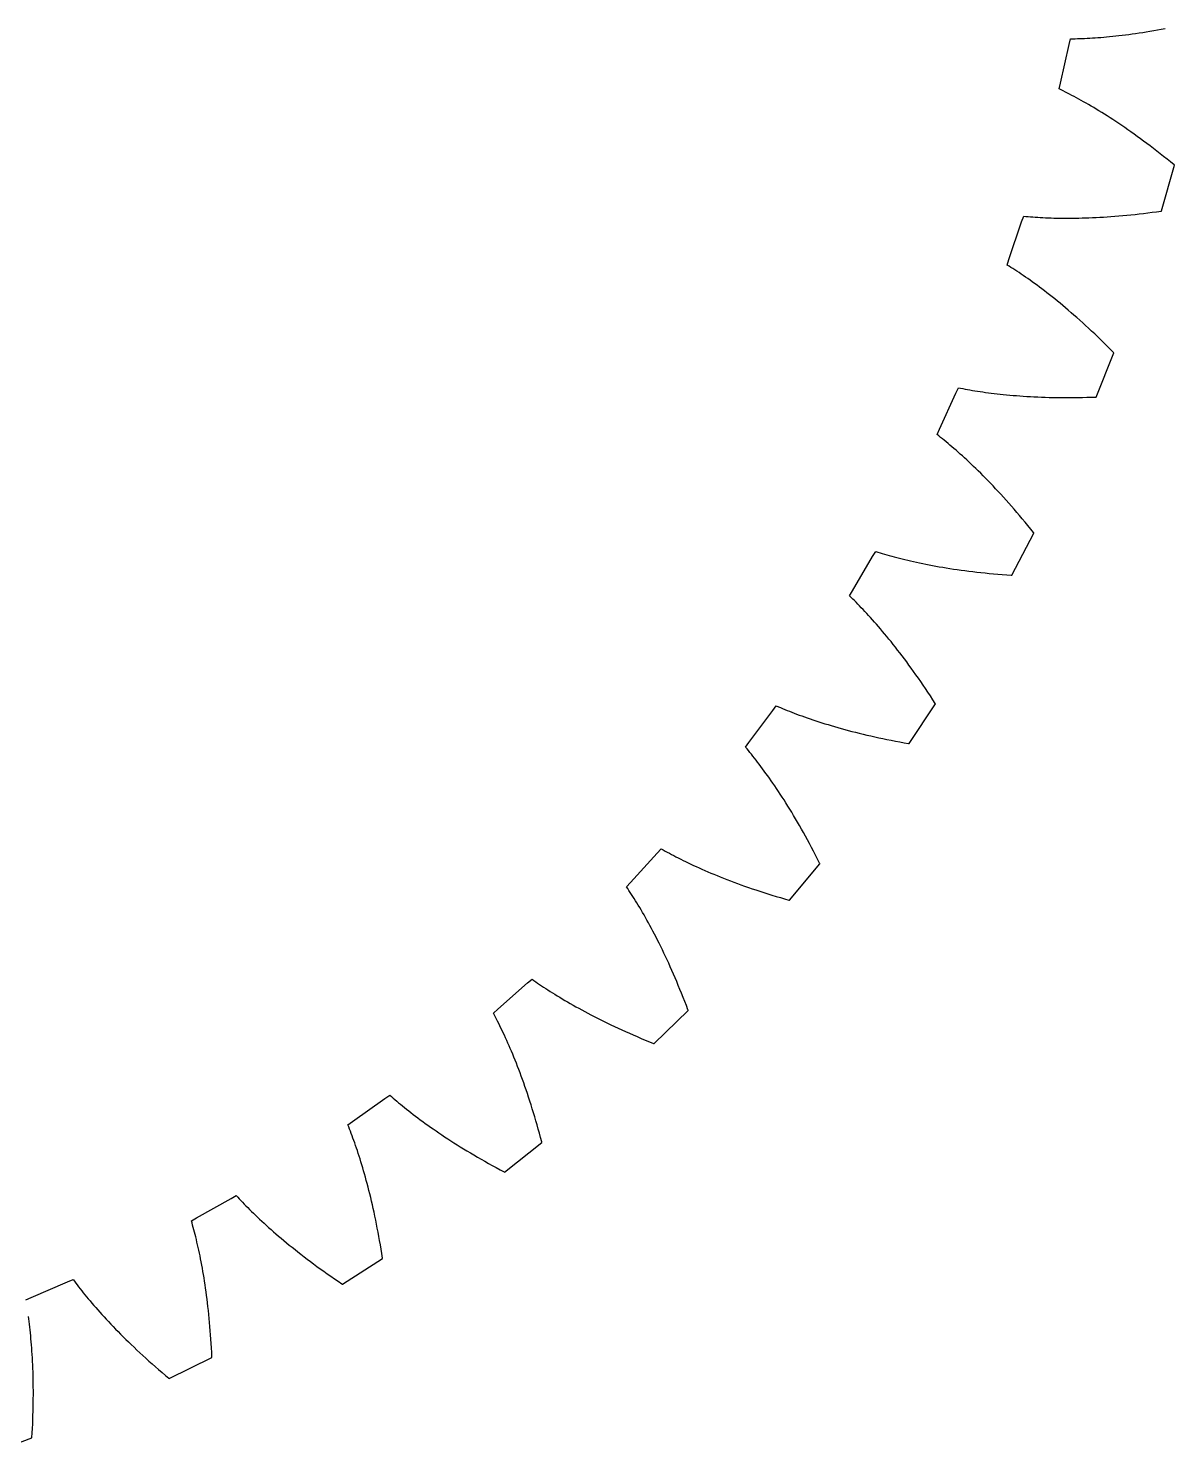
# Model space of a CAD drawing. Extents: x -167 to 32, y -85 to 62.
# Drawn here: x -67.2 to -22.6, y -80.6 to -25.2 of the extents above; entities that cross this region are included whole.
import ezdxf

# ---------------------------------------------------------------- set-up
doc = ezdxf.new("R2010")
doc.units = 0
doc.header["$MEASUREMENT"] = 0
doc.layers.add('gear', color=7, linetype='CONTINUOUS')

msp = doc.modelspace()

# ---------------------------------------------------------------- linework, layer by layer
at = {"layer": 'gear'}
for points in [[(-67.311, -74.623), (-67.103, -74.527), (-65.687, -73.915), (-65.473, -73.83), (-65.422, -73.898), (-65.369, -73.969), (-65.315, -74.04), (-65.258, -74.113), (-65.2, -74.188), (-65.14, -74.264), (-65.078, -74.342), (-65.014, -74.42), (-64.948, -74.501), (-64.881, -74.582), (-64.811, -74.665), (-64.74, -74.749), (-64.666, -74.835), (-64.591, -74.921), (-64.513, -75.01), (-64.434, -75.099), (-64.352, -75.189), (-64.269, -75.281), (-64.183, -75.374), (-64.096, -75.468), (-64.006, -75.563), (-63.914, -75.659), (-63.82, -75.756), (-63.724, -75.855), (-63.626, -75.954), (-63.525, -76.054), (-63.423, -76.156), (-63.318, -76.258), (-63.211, -76.362), (-63.102, -76.466), (-62.99, -76.571), (-62.877, -76.677), (-62.76, -76.784), (-62.642, -76.892), (-62.522, -77), (-62.399, -77.11), (-62.273, -77.22), (-62.146, -77.331), (-62.016, -77.443), (-61.884, -77.555), (-61.749, -77.668), (-61.74, -77.675), (-61.736, -77.679), (-61.734, -77.68), (-61.733, -77.681), (-61.732, -77.682), (-61.732, -77.682), (-61.732, -77.682), (-60.074, -76.861), (-60.074, -76.861), (-60.074, -76.86), (-60.074, -76.86), (-60.074, -76.858), (-60.074, -76.855), (-60.075, -76.85), (-60.075, -76.839), (-60.083, -76.663), (-60.093, -76.49), (-60.103, -76.319), (-60.114, -76.15), (-60.125, -75.984), (-60.138, -75.82), (-60.151, -75.658), (-60.165, -75.499), (-60.18, -75.341), (-60.196, -75.187), (-60.212, -75.034), (-60.228, -74.884), (-60.246, -74.736), (-60.264, -74.591), (-60.282, -74.448), (-60.301, -74.307), (-60.321, -74.169), (-60.341, -74.033), (-60.361, -73.899), (-60.382, -73.768), (-60.403, -73.639), (-60.425, -73.512), (-60.447, -73.388), (-60.469, -73.266), (-60.492, -73.146), (-60.515, -73.029), (-60.538, -72.914), (-60.561, -72.801), (-60.585, -72.691), (-60.608, -72.583), (-60.632, -72.478), (-60.656, -72.375), (-60.68, -72.274), (-60.704, -72.175), (-60.728, -72.079), (-60.752, -71.985), (-60.776, -71.893), (-60.8, -71.804), (-60.824, -71.717), (-60.848, -71.633), (-60.872, -71.55), (-60.675, -71.432), (-59.33, -70.676), (-59.127, -70.569), (-59.069, -70.632), (-59.009, -70.696), (-58.947, -70.762), (-58.883, -70.829), (-58.817, -70.897), (-58.75, -70.966), (-58.68, -71.037), (-58.608, -71.108), (-58.534, -71.181), (-58.459, -71.255), (-58.381, -71.331), (-58.301, -71.407), (-58.219, -71.484), (-58.135, -71.563), (-58.049, -71.642), (-57.96, -71.722), (-57.87, -71.804), (-57.777, -71.886), (-57.682, -71.97), (-57.585, -72.054), (-57.486, -72.139), (-57.385, -72.225), (-57.281, -72.312), (-57.175, -72.4), (-57.067, -72.489), (-56.957, -72.578), (-56.844, -72.668), (-56.729, -72.759), (-56.612, -72.851), (-56.493, -72.943), (-56.371, -73.036), (-56.247, -73.129), (-56.12, -73.224), (-55.991, -73.318), (-55.86, -73.414), (-55.726, -73.51), (-55.59, -73.606), (-55.451, -73.703), (-55.311, -73.801), (-55.167, -73.899), (-55.021, -73.997), (-55.012, -74.003), (-55.008, -74.006), (-55.005, -74.008), (-55.004, -74.008), (-55.004, -74.009), (-55.003, -74.009), (-55.003, -74.009), (-53.44, -73.019), (-53.44, -73.019), (-53.44, -73.019), (-53.441, -73.018), (-53.441, -73.017), (-53.441, -73.014), (-53.442, -73.008), (-53.444, -72.997), (-53.47, -72.824), (-53.498, -72.652), (-53.525, -72.483), (-53.554, -72.317), (-53.583, -72.152), (-53.613, -71.99), (-53.643, -71.831), (-53.673, -71.674), (-53.704, -71.519), (-53.736, -71.367), (-53.768, -71.217), (-53.8, -71.069), (-53.833, -70.924), (-53.866, -70.782), (-53.899, -70.641), (-53.933, -70.503), (-53.967, -70.368), (-54.001, -70.234), (-54.035, -70.104), (-54.07, -69.975), (-54.105, -69.849), (-54.139, -69.725), (-54.174, -69.604), (-54.209, -69.485), (-54.244, -69.369), (-54.279, -69.254), (-54.314, -69.142), (-54.349, -69.033), (-54.384, -68.926), (-54.419, -68.821), (-54.454, -68.718), (-54.488, -68.618), (-54.522, -68.52), (-54.557, -68.425), (-54.591, -68.332), (-54.624, -68.241), (-54.658, -68.152), (-54.691, -68.066), (-54.724, -67.982), (-54.756, -67.9), (-54.789, -67.821), (-54.605, -67.683), (-53.347, -66.791), (-53.156, -66.663), (-53.092, -66.719), (-53.025, -66.777), (-52.957, -66.836), (-52.886, -66.896), (-52.814, -66.956), (-52.739, -67.018), (-52.662, -67.081), (-52.584, -67.145), (-52.503, -67.21), (-52.42, -67.276), (-52.334, -67.342), (-52.247, -67.41), (-52.157, -67.478), (-52.065, -67.547), (-51.971, -67.617), (-51.875, -67.688), (-51.777, -67.76), (-51.676, -67.832), (-51.573, -67.905), (-51.468, -67.979), (-51.36, -68.053), (-51.25, -68.128), (-51.138, -68.204), (-51.024, -68.28), (-50.907, -68.357), (-50.788, -68.434), (-50.666, -68.512), (-50.543, -68.59), (-50.416, -68.669), (-50.288, -68.748), (-50.157, -68.828), (-50.024, -68.908), (-49.888, -68.989), (-49.75, -69.069), (-49.609, -69.151), (-49.466, -69.232), (-49.321, -69.314), (-49.173, -69.396), (-49.023, -69.478), (-48.87, -69.56), (-48.715, -69.643), (-48.705, -69.648), (-48.7, -69.651), (-48.698, -69.652), (-48.696, -69.652), (-48.696, -69.653), (-48.695, -69.653), (-48.695, -69.653), (-47.245, -68.505), (-47.245, -68.505), (-47.245, -68.505), (-47.245, -68.504), (-47.245, -68.503), (-47.246, -68.5), (-47.247, -68.495), (-47.25, -68.484), (-47.295, -68.314), (-47.34, -68.146), (-47.385, -67.981), (-47.431, -67.818), (-47.477, -67.658), (-47.523, -67.5), (-47.57, -67.345), (-47.617, -67.192), (-47.664, -67.041), (-47.711, -66.893), (-47.759, -66.747), (-47.806, -66.604), (-47.854, -66.463), (-47.902, -66.324), (-47.95, -66.188), (-47.997, -66.054), (-48.045, -65.923), (-48.093, -65.794), (-48.141, -65.668), (-48.189, -65.544), (-48.236, -65.422), (-48.284, -65.302), (-48.331, -65.185), (-48.378, -65.071), (-48.425, -64.958), (-48.472, -64.849), (-48.519, -64.741), (-48.565, -64.636), (-48.611, -64.533), (-48.656, -64.432), (-48.702, -64.334), (-48.746, -64.238), (-48.791, -64.144), (-48.835, -64.053), (-48.878, -63.964), (-48.921, -63.877), (-48.964, -63.792), (-49.006, -63.71), (-49.047, -63.63), (-49.088, -63.552), (-49.129, -63.476), (-48.96, -63.32), (-47.802, -62.301), (-47.626, -62.154), (-47.556, -62.203), (-47.484, -62.254), (-47.41, -62.305), (-47.334, -62.357), (-47.255, -62.41), (-47.174, -62.464), (-47.091, -62.518), (-47.006, -62.574), (-46.919, -62.63), (-46.83, -62.686), (-46.738, -62.744), (-46.644, -62.802), (-46.548, -62.86), (-46.449, -62.919), (-46.348, -62.979), (-46.245, -63.04), (-46.14, -63.1), (-46.032, -63.162), (-45.922, -63.224), (-45.81, -63.286), (-45.695, -63.349), (-45.578, -63.412), (-45.458, -63.475), (-45.337, -63.539), (-45.212, -63.603), (-45.086, -63.668), (-44.957, -63.732), (-44.826, -63.797), (-44.692, -63.863), (-44.556, -63.928), (-44.417, -63.994), (-44.276, -64.059), (-44.133, -64.125), (-43.987, -64.191), (-43.839, -64.257), (-43.688, -64.323), (-43.535, -64.389), (-43.379, -64.455), (-43.221, -64.521), (-43.061, -64.587), (-42.898, -64.653), (-42.887, -64.657), (-42.882, -64.659), (-42.88, -64.66), (-42.878, -64.661), (-42.878, -64.661), (-42.877, -64.661), (-42.877, -64.661), (-41.554, -63.368), (-41.554, -63.368), (-41.555, -63.368), (-41.555, -63.367), (-41.555, -63.366), (-41.556, -63.363), (-41.558, -63.358), (-41.562, -63.348), (-41.624, -63.183), (-41.686, -63.021), (-41.749, -62.862), (-41.811, -62.704), (-41.874, -62.55), (-41.937, -62.398), (-41.999, -62.248), (-42.062, -62.101), (-42.125, -61.956), (-42.187, -61.813), (-42.249, -61.673), (-42.312, -61.536), (-42.374, -61.401), (-42.436, -61.268), (-42.498, -61.138), (-42.559, -61.01), (-42.621, -60.884), (-42.682, -60.761), (-42.743, -60.64), (-42.803, -60.522), (-42.863, -60.405), (-42.923, -60.292), (-42.982, -60.18), (-43.041, -60.071), (-43.1, -59.964), (-43.158, -59.86), (-43.215, -59.758), (-43.272, -59.658), (-43.328, -59.56), (-43.384, -59.465), (-43.439, -59.372), (-43.494, -59.281), (-43.548, -59.193), (-43.601, -59.106), (-43.654, -59.022), (-43.706, -58.94), (-43.757, -58.861), (-43.807, -58.783), (-43.857, -58.708), (-43.906, -58.635), (-43.954, -58.564), (-43.803, -58.391), (-42.758, -57.256), (-42.598, -57.092), (-42.523, -57.133), (-42.446, -57.176), (-42.367, -57.219), (-42.286, -57.263), (-42.202, -57.308), (-42.116, -57.353), (-42.028, -57.398), (-41.938, -57.444), (-41.845, -57.491), (-41.75, -57.538), (-41.653, -57.585), (-41.553, -57.633), (-41.451, -57.681), (-41.347, -57.73), (-41.241, -57.779), (-41.132, -57.828), (-41.021, -57.878), (-40.907, -57.927), (-40.791, -57.977), (-40.673, -58.028), (-40.552, -58.078), (-40.429, -58.128), (-40.304, -58.179), (-40.176, -58.23), (-40.046, -58.281), (-39.913, -58.332), (-39.778, -58.383), (-39.641, -58.433), (-39.501, -58.484), (-39.359, -58.535), (-39.214, -58.586), (-39.067, -58.637), (-38.918, -58.687), (-38.766, -58.737), (-38.611, -58.788), (-38.454, -58.837), (-38.295, -58.887), (-38.134, -58.937), (-37.969, -58.986), (-37.803, -59.035), (-37.634, -59.083), (-37.623, -59.086), (-37.618, -59.088), (-37.615, -59.088), (-37.614, -59.089), (-37.613, -59.089), (-37.613, -59.089), (-37.613, -59.089), (-36.432, -57.665), (-36.432, -57.664), (-36.433, -57.664), (-36.433, -57.663), (-36.433, -57.662), (-36.435, -57.66), (-36.437, -57.655), (-36.442, -57.645), (-36.521, -57.488), (-36.6, -57.333), (-36.679, -57.181), (-36.757, -57.031), (-36.836, -56.884), (-36.914, -56.739), (-36.992, -56.597), (-37.07, -56.457), (-37.147, -56.32), (-37.224, -56.184), (-37.301, -56.052), (-37.377, -55.921), (-37.453, -55.794), (-37.529, -55.668), (-37.604, -55.545), (-37.678, -55.424), (-37.753, -55.306), (-37.826, -55.189), (-37.899, -55.076), (-37.972, -54.964), (-38.044, -54.855), (-38.115, -54.748), (-38.186, -54.643), (-38.256, -54.541), (-38.325, -54.441), (-38.393, -54.343), (-38.461, -54.248), (-38.528, -54.154), (-38.595, -54.063), (-38.66, -53.974), (-38.725, -53.887), (-38.789, -53.803), (-38.852, -53.72), (-38.914, -53.64), (-38.975, -53.562), (-39.035, -53.486), (-39.094, -53.412), (-39.152, -53.34), (-39.21, -53.271), (-39.266, -53.203), (-39.321, -53.137), (-39.189, -52.95), (-38.268, -51.712), (-38.126, -51.531), (-38.047, -51.565), (-37.966, -51.6), (-37.883, -51.634), (-37.798, -51.67), (-37.71, -51.705), (-37.62, -51.741), (-37.527, -51.777), (-37.433, -51.813), (-37.336, -51.85), (-37.236, -51.887), (-37.135, -51.924), (-37.031, -51.961), (-36.924, -51.998), (-36.816, -52.036), (-36.705, -52.073), (-36.591, -52.111), (-36.475, -52.148), (-36.357, -52.186), (-36.237, -52.223), (-36.114, -52.261), (-35.989, -52.299), (-35.861, -52.336), (-35.731, -52.373), (-35.599, -52.41), (-35.464, -52.447), (-35.327, -52.484), (-35.187, -52.521), (-35.045, -52.557), (-34.901, -52.593), (-34.754, -52.629), (-34.605, -52.664), (-34.453, -52.699), (-34.299, -52.733), (-34.143, -52.768), (-33.984, -52.801), (-33.823, -52.835), (-33.659, -52.867), (-33.494, -52.9), (-33.325, -52.931), (-33.154, -52.963), (-32.981, -52.993), (-32.97, -52.995), (-32.965, -52.996), (-32.962, -52.996), (-32.961, -52.997), (-32.96, -52.997), (-32.96, -52.997), (-32.96, -52.997), (-31.935, -51.457), (-31.935, -51.457), (-31.935, -51.456), (-31.935, -51.456), (-31.936, -51.455), (-31.937, -51.452), (-31.94, -51.448), (-31.946, -51.438), (-32.041, -51.29), (-32.136, -51.145), (-32.23, -51.002), (-32.324, -50.861), (-32.417, -50.723), (-32.51, -50.587), (-32.603, -50.454), (-32.695, -50.323), (-32.786, -50.194), (-32.877, -50.068), (-32.967, -49.944), (-33.056, -49.822), (-33.145, -49.703), (-33.234, -49.586), (-33.321, -49.471), (-33.408, -49.359), (-33.494, -49.249), (-33.579, -49.141), (-33.664, -49.035), (-33.748, -48.932), (-33.831, -48.831), (-33.913, -48.732), (-33.994, -48.635), (-34.074, -48.541), (-34.154, -48.449), (-34.232, -48.359), (-34.31, -48.271), (-34.386, -48.185), (-34.462, -48.101), (-34.536, -48.019), (-34.609, -47.94), (-34.682, -47.862), (-34.753, -47.787), (-34.823, -47.714), (-34.892, -47.642), (-34.96, -47.573), (-35.026, -47.506), (-35.092, -47.441), (-35.156, -47.377), (-35.219, -47.316), (-35.28, -47.256), (-35.169, -47.056), (-34.382, -45.729), (-34.26, -45.534), (-34.178, -45.56), (-34.094, -45.585), (-34.008, -45.611), (-33.919, -45.637), (-33.828, -45.663), (-33.735, -45.69), (-33.639, -45.716), (-33.541, -45.742), (-33.441, -45.768), (-33.338, -45.795), (-33.233, -45.821), (-33.126, -45.847), (-33.016, -45.873), (-32.904, -45.899), (-32.79, -45.924), (-32.673, -45.95), (-32.554, -45.975), (-32.433, -46), (-32.309, -46.025), (-32.183, -46.05), (-32.054, -46.074), (-31.923, -46.098), (-31.79, -46.121), (-31.655, -46.144), (-31.517, -46.167), (-31.376, -46.189), (-31.234, -46.211), (-31.089, -46.232), (-30.941, -46.253), (-30.792, -46.273), (-30.64, -46.292), (-30.485, -46.311), (-30.329, -46.33), (-30.17, -46.347), (-30.008, -46.364), (-29.844, -46.381), (-29.678, -46.396), (-29.51, -46.411), (-29.339, -46.425), (-29.166, -46.438), (-28.991, -46.45), (-28.98, -46.451), (-28.974, -46.451), (-28.971, -46.451), (-28.97, -46.452), (-28.969, -46.452), (-28.969, -46.452), (-28.969, -46.452), (-28.11, -44.813), (-28.11, -44.813), (-28.111, -44.813), (-28.111, -44.812), (-28.112, -44.811), (-28.114, -44.809), (-28.117, -44.804), (-28.124, -44.796), (-28.234, -44.659), (-28.343, -44.524), (-28.452, -44.391), (-28.56, -44.261), (-28.667, -44.133), (-28.774, -44.008), (-28.88, -43.885), (-28.985, -43.764), (-29.089, -43.646), (-29.192, -43.53), (-29.295, -43.416), (-29.397, -43.304), (-29.498, -43.195), (-29.598, -43.088), (-29.697, -42.983), (-29.795, -42.88), (-29.892, -42.78), (-29.988, -42.682), (-30.083, -42.585), (-30.178, -42.491), (-30.271, -42.4), (-30.363, -42.31), (-30.453, -42.222), (-30.543, -42.137), (-30.632, -42.053), (-30.719, -41.972), (-30.805, -41.892), (-30.89, -41.815), (-30.974, -41.74), (-31.057, -41.666), (-31.138, -41.595), (-31.218, -41.525), (-31.297, -41.458), (-31.374, -41.392), (-31.45, -41.329), (-31.525, -41.267), (-31.598, -41.207), (-31.67, -41.149), (-31.74, -41.092), (-31.809, -41.038), (-31.877, -40.985), (-31.787, -40.774), (-31.143, -39.372), (-31.042, -39.166), (-30.958, -39.183), (-30.872, -39.199), (-30.783, -39.216), (-30.692, -39.233), (-30.599, -39.249), (-30.503, -39.265), (-30.406, -39.282), (-30.305, -39.297), (-30.203, -39.313), (-30.098, -39.328), (-29.991, -39.343), (-29.881, -39.358), (-29.77, -39.373), (-29.656, -39.387), (-29.539, -39.4), (-29.42, -39.413), (-29.299, -39.426), (-29.176, -39.438), (-29.05, -39.45), (-28.922, -39.461), (-28.792, -39.472), (-28.659, -39.482), (-28.524, -39.491), (-28.387, -39.5), (-28.248, -39.508), (-28.106, -39.516), (-27.962, -39.522), (-27.815, -39.528), (-27.667, -39.534), (-27.516, -39.538), (-27.362, -39.542), (-27.207, -39.544), (-27.049, -39.546), (-26.889, -39.547), (-26.727, -39.547), (-26.562, -39.546), (-26.395, -39.544), (-26.226, -39.541), (-26.055, -39.537), (-25.882, -39.532), (-25.706, -39.526), (-25.695, -39.526), (-25.689, -39.525), (-25.687, -39.525), (-25.685, -39.525), (-25.684, -39.525), (-25.684, -39.525), (-25.684, -39.525), (-25.001, -37.806), (-25.002, -37.806), (-25.002, -37.805), (-25.002, -37.805), (-25.003, -37.804), (-25.005, -37.802), (-25.009, -37.798), (-25.017, -37.79), (-25.141, -37.665), (-25.263, -37.542), (-25.385, -37.422), (-25.506, -37.304), (-25.626, -37.188), (-25.745, -37.075), (-25.864, -36.963), (-25.981, -36.854), (-26.097, -36.747), (-26.212, -36.643), (-26.326, -36.54), (-26.439, -36.44), (-26.551, -36.342), (-26.661, -36.246), (-26.771, -36.152), (-26.879, -36.06), (-26.986, -35.97), (-27.092, -35.882), (-27.197, -35.797), (-27.3, -35.713), (-27.402, -35.631), (-27.503, -35.552), (-27.603, -35.474), (-27.701, -35.398), (-27.798, -35.325), (-27.893, -35.253), (-27.987, -35.183), (-28.08, -35.115), (-28.171, -35.049), (-28.261, -34.984), (-28.349, -34.922), (-28.436, -34.861), (-28.521, -34.802), (-28.605, -34.745), (-28.687, -34.69), (-28.768, -34.636), (-28.847, -34.584), (-28.925, -34.534), (-29.001, -34.485), (-29.075, -34.438), (-29.148, -34.393), (-29.08, -34.173), (-28.587, -32.712), (-28.507, -32.496), (-28.422, -32.504), (-28.335, -32.512), (-28.245, -32.519), (-28.153, -32.526), (-28.058, -32.533), (-27.961, -32.539), (-27.862, -32.545), (-27.761, -32.55), (-27.658, -32.555), (-27.552, -32.559), (-27.444, -32.563), (-27.333, -32.566), (-27.22, -32.569), (-27.106, -32.571), (-26.988, -32.572), (-26.869, -32.573), (-26.747, -32.573), (-26.623, -32.572), (-26.497, -32.57), (-26.368, -32.568), (-26.238, -32.565), (-26.105, -32.561), (-25.97, -32.557), (-25.832, -32.551), (-25.693, -32.544), (-25.551, -32.537), (-25.407, -32.529), (-25.261, -32.519), (-25.112, -32.509), (-24.962, -32.497), (-24.809, -32.485), (-24.654, -32.471), (-24.497, -32.457), (-24.337, -32.441), (-24.176, -32.424), (-24.012, -32.406), (-23.847, -32.386), (-23.679, -32.366), (-23.509, -32.344), (-23.337, -32.321), (-23.163, -32.296), (-23.152, -32.295), (-23.146, -32.294), (-23.144, -32.294), (-23.142, -32.293), (-23.142, -32.293), (-23.141, -32.293), (-23.141, -32.293), (-22.642, -30.512), (-22.642, -30.512), (-22.643, -30.512), (-22.643, -30.511), (-22.644, -30.51), (-22.646, -30.508), (-22.651, -30.505), (-22.659, -30.498), (-22.795, -30.387), (-22.93, -30.277), (-23.064, -30.17), (-23.197, -30.066), (-23.328, -29.963), (-23.459, -29.863), (-23.588, -29.764), (-23.716, -29.668), (-23.842, -29.574), (-23.967, -29.482), (-24.092, -29.392), (-24.214, -29.304), (-24.336, -29.218), (-24.456, -29.134), (-24.575, -29.052), (-24.692, -28.972), (-24.808, -28.894), (-24.922, -28.818), (-25.035, -28.743), (-25.147, -28.671), (-25.257, -28.6), (-25.366, -28.532), (-25.473, -28.465), (-25.578, -28.4), (-25.682, -28.337), (-25.785, -28.275), (-25.886, -28.216), (-25.985, -28.158), (-26.082, -28.101), (-26.178, -28.047), (-26.273, -27.994), (-26.366, -27.942), (-26.457, -27.893), (-26.546, -27.845), (-26.633, -27.798), (-26.719, -27.753), (-26.804, -27.71), (-26.886, -27.668), (-26.966, -27.627), (-27.045, -27.588), (-27.122, -27.551), (-27.078, -27.326), (-26.74, -25.82), (-26.684, -25.598), (-26.598, -25.597), (-26.51, -25.595), (-26.42, -25.593), (-26.328, -25.59), (-26.233, -25.587), (-26.136, -25.583), (-26.037, -25.579), (-25.936, -25.573), (-25.833, -25.567), (-25.727, -25.56), (-25.619, -25.553), (-25.509, -25.545), (-25.396, -25.535), (-25.282, -25.525), (-25.165, -25.514), (-25.046, -25.503), (-24.925, -25.49), (-24.802, -25.476), (-24.677, -25.462), (-24.549, -25.446), (-24.419, -25.429), (-24.288, -25.412), (-24.154, -25.393), (-24.018, -25.373), (-23.879, -25.352), (-23.739, -25.329), (-23.597, -25.306), (-23.452, -25.281), (-23.306, -25.256), (-23.157, -25.229), (-23.007, -25.2)], [(-68.808, -80.631), (-67.073, -79.988), (-67.073, -79.988), (-67.073, -79.988), (-67.073, -79.987), (-67.073, -79.985), (-67.073, -79.983), (-67.073, -79.977), (-67.072, -79.966), (-67.062, -79.791), (-67.053, -79.617), (-67.045, -79.446), (-67.038, -79.277), (-67.033, -79.11), (-67.028, -78.946), (-67.024, -78.784), (-67.021, -78.624), (-67.02, -78.466), (-67.019, -78.31), (-67.019, -78.157), (-67.02, -78.006), (-67.022, -77.857), (-67.024, -77.711), (-67.028, -77.567), (-67.032, -77.425), (-67.037, -77.285), (-67.043, -77.148), (-67.049, -77.012), (-67.056, -76.88), (-67.064, -76.749), (-67.072, -76.621), (-67.081, -76.495), (-67.09, -76.371), (-67.1, -76.25), (-67.111, -76.131), (-67.122, -76.014), (-67.133, -75.9), (-67.145, -75.788), (-67.157, -75.678), (-67.17, -75.571), (-67.183, -75.465), (-67.196, -75.363), (-67.21, -75.262)]]:
    msp.add_lwpolyline(points, dxfattribs=at)

doc.saveas('drawing.dxf')
